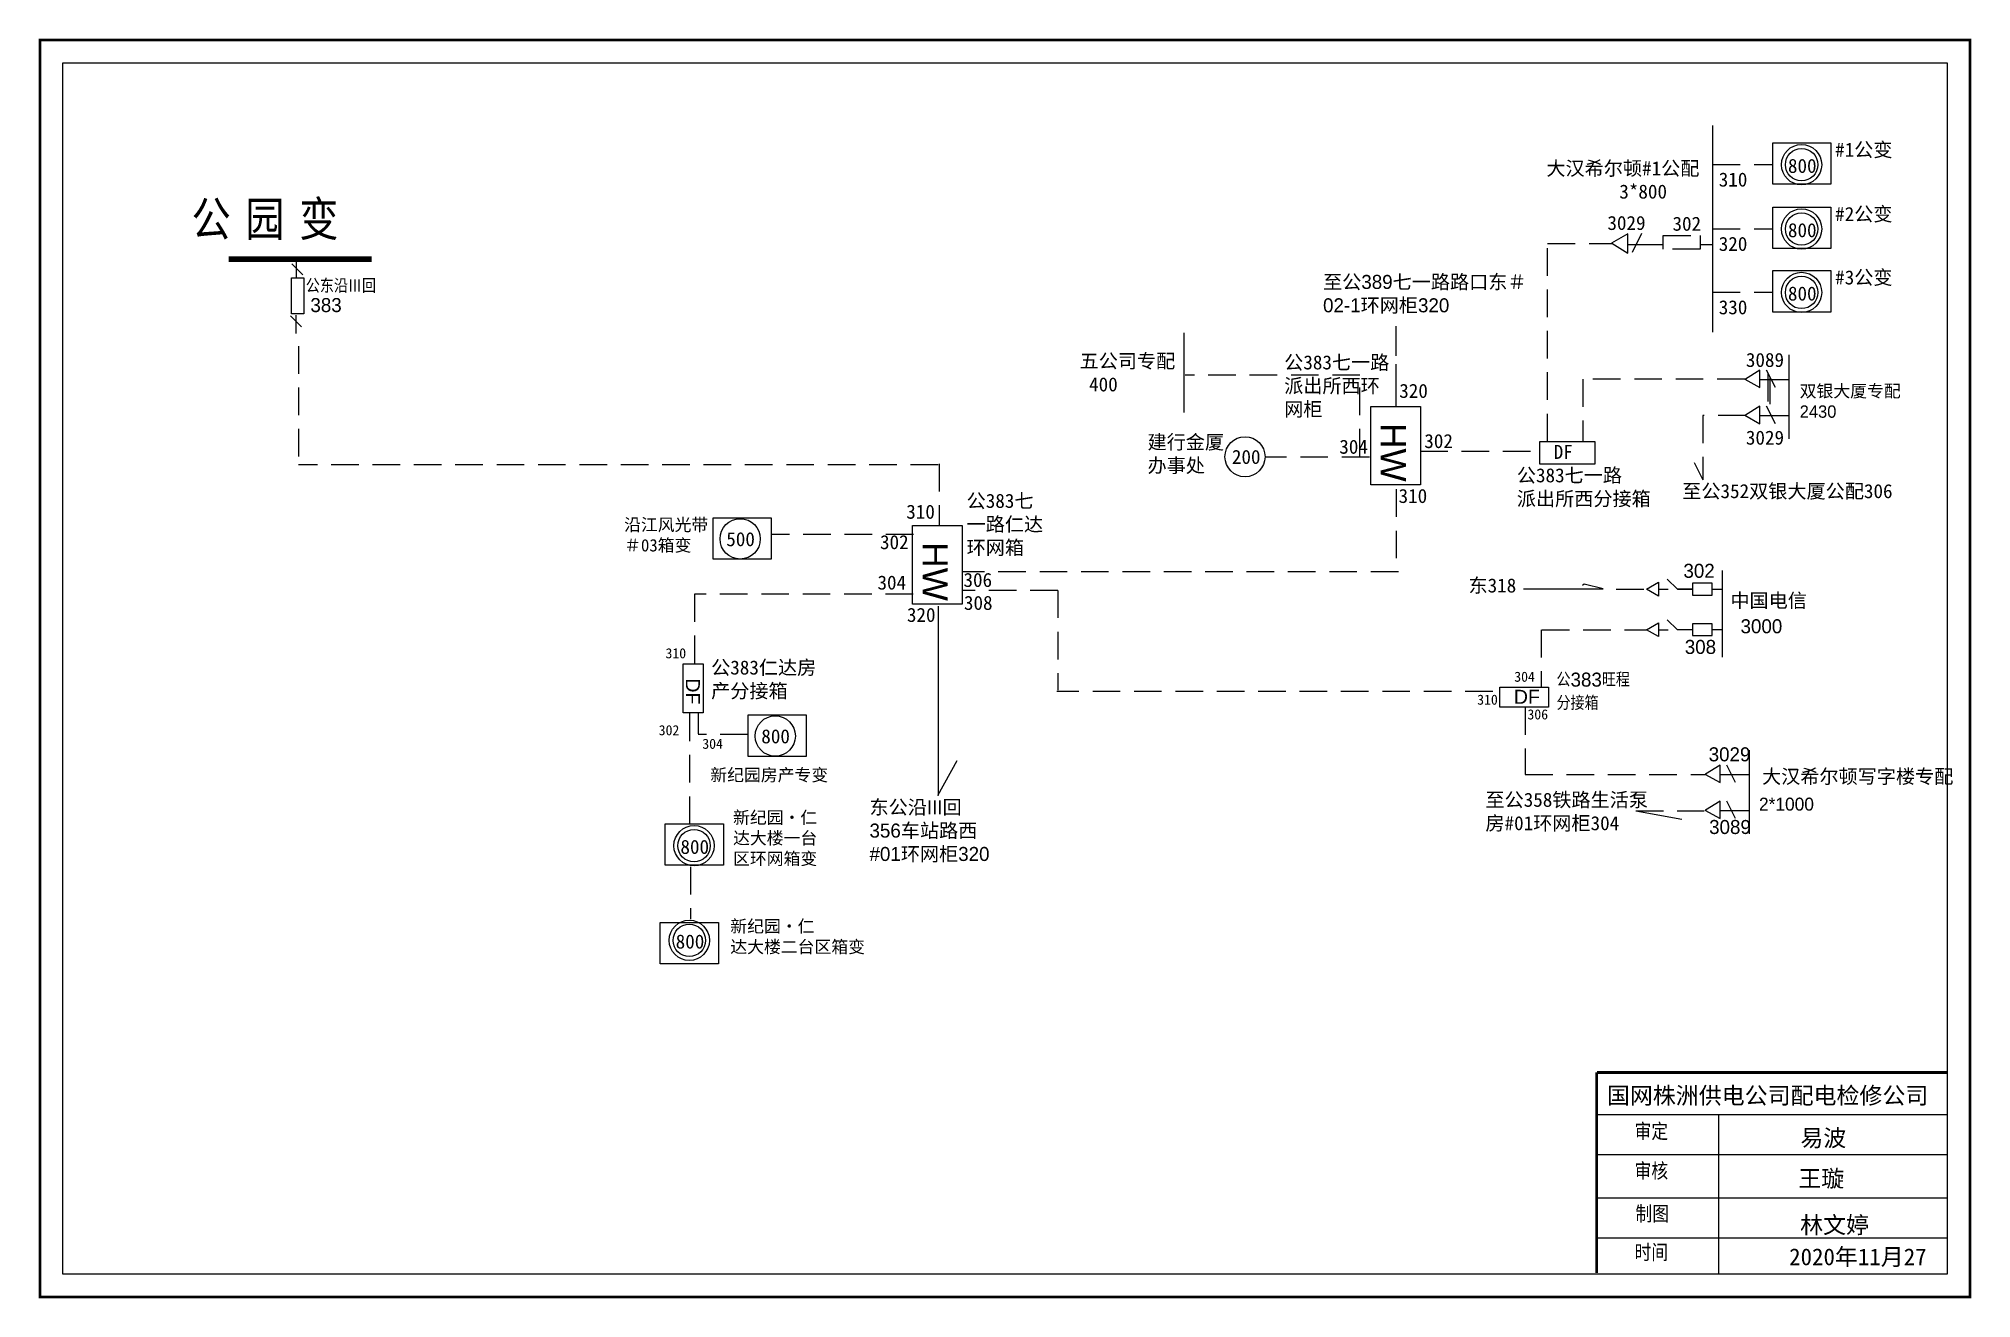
# Model space of a CAD drawing. Extents: x 0 to 344, y 0 to 224.
import ezdxf

# ---------------------------------------------------------------- set-up
doc = ezdxf.new("R2010")
doc.units = 0
doc.header["$LTSCALE"] = 0.774411
doc.linetypes.add('ACAD_ISO02W100', pattern=[15, 12, -3])
doc.linetypes.add('DASHED2', pattern=[9.525, 6.35, -3.175])
doc.layers.get('0').update_dxf_attribs({"linetype": 'CONTINUOUS'})
doc.layers.add('LAYER1', color=5, linetype='ACAD_ISO02W100')
doc.layers.add('Layer2', color=1, linetype='CONTINUOUS')
doc.styles.add('hztxt_txtstyle_0.00_0_0', font='', dxfattribs={"bigfont": 'hztxt.shx'})
doc.styles.add('hztxt_txtstyle_2.50_0_0', font='', dxfattribs={"height": 2.5, "bigfont": 'hztxt.shx'})
doc.styles.get("Standard").update_dxf_attribs({"font": '', "height": 2.5})
doc.styles.add('字体', font='', dxfattribs={"height": 2.5})
doc.styles.add('楷体_GB2312_txtstyle_2.50_0_0', font='', dxfattribs={"height": 2.5})
doc.styles.get('hztxt_txtstyle_0.00_0_0').set_extended_font_data('hztxt')
doc.styles.get('hztxt_txtstyle_2.50_0_0').set_extended_font_data('hztxt')
doc.styles.get('Standard').set_extended_font_data('楷体_GB2312')
doc.styles.get('字体').set_extended_font_data('SimSun')
doc.styles.get('楷体_GB2312_txtstyle_2.50_0_0').set_extended_font_data('楷体_GB2312')

msp = doc.modelspace()

# ---------------------------------------------------------------- linework, layer by layer
at = {"color": 0, "linetype": 'Continuous'}
for p, q in [((298.04, 208.71), (298.04, 171.93)), ((283.75, 186.19), (285.44, 189.57)), ((282.95, 185.97), (282.93, 189.43)), ((283.02, 187.55), (289.03, 187.55)), ((241.62, 167.69), (241.62, 172.99)), ((241.62, 158.78), (241.62, 166.2)), ((237.09, 158.68), (245.97, 158.68)), ((237.09, 144.68), (237.09, 158.68)), ((245.97, 158.68), (245.97, 144.68)), ((155.42, 137.43), (164.3, 137.43)), ((155.42, 123.43), (155.42, 137.43)), ((164.3, 137.43), (164.3, 123.43))]:
    msp.add_line(p, q, dxfattribs=at)
at = {"linetype": 'DASHED2'}
for p, q in [((298.04, 201.78), (308.56, 201.78)), ((298.04, 190.32), (308.56, 190.32)), ((298.04, 179.02), (308.56, 179.02)), ((235.18, 164.27), (204.05, 164.27)), ((235.18, 149.75), (235.18, 164.27)), ((307.89, 164.48), (307.9, 158.2)), ((308.23, 163.97), (308.24, 157.7)), ((115.7, 103.94), (115.7, 83.86)), ((117.2, 104.07), (117.2, 100.32)), ((126.06, 100.2), (117.2, 100.2)), ((115.85, 76.62), (115.85, 67.28))]:
    msp.add_line(p, q, dxfattribs=at)
at = {"color": 0, "linetype": 'DASHED2'}
for p, q in [((268.63, 152.46), (268.63, 187.73)), ((268.63, 187.73), (280.09, 187.73)), ((282.93, 189.43), (280.01, 187.74)), ((280.08, 187.74), (282.91, 185.99)), ((295.79, 187.52), (298.04, 187.52)), ((45.99, 169.42), (45.96, 148.27)), ((303.75, 163.52), (274.88, 163.52)), ((274.88, 163.52), (274.88, 152.55)), ((303.92, 157.06), (296.31, 157.06)), ((296.31, 157.06), (296.31, 145.67)), ((159.99, 148.27), (45.96, 148.27)), ((160.2, 148.45), (160.2, 137.48)), ((236.85, 149.66), (218.35, 149.66)), ((245.9, 150.72), (267.23, 150.72)), ((241.61, 143.9), (241.61, 129.79)), ((155.61, 135.83), (130.26, 135.83)), ((242.02, 129.22), (164.3, 129.22)), ((155.53, 125.23), (116.57, 125.23)), ((116.57, 125.23), (116.57, 112.78)), ((181.34, 125.9), (164.48, 125.9)), ((181.34, 125.9), (181.34, 108.14)), ((258.84, 107.88), (181.12, 107.88))]:
    msp.add_line(p, q, dxfattribs=at)
at = {"linetype": 'Continuous'}
for p, q in [((46.76, 182.1), (44.78, 184.08)), ((46.54, 172.87), (44.56, 174.84)), ((311.7, 152.9), (311.7, 167.84)), ((303.75, 163.55), (306.46, 162.03)), ((306.46, 165.12), (303.88, 163.55)), ((306.46, 162.03), (306.46, 165.12)), ((306.46, 163.48), (311.64, 163.48)), ((309.24, 162.03), (307.66, 165.12)), ((306.46, 158.69), (303.88, 157.12)), ((306.46, 155.6), (306.46, 158.69)), ((309.24, 155.6), (307.66, 158.69)), ((303.75, 157.12), (306.46, 155.6)), ((306.46, 157.05), (311.64, 157.05)), ((296.37, 145.56), (294.79, 148.65)), ((245.97, 144.68), (237.09, 144.68)), ((264.32, 126.17), (278.54, 126.17)), ((275.13, 127.02), (274.84, 126.74)), ((278.54, 126.17), (275.13, 127.02)), ((164.3, 123.43), (155.42, 123.43)), ((160.01, 123.07), (160.01, 89.36)), ((304.6, 82.52), (304.6, 97.45)), ((163.3, 95.55), (159.88, 89.28)), ((296.66, 93.16), (299.37, 91.65)), ((299.37, 94.74), (296.78, 93.16)), ((299.37, 91.65), (299.37, 94.74)), ((299.37, 93.1), (304.54, 93.1)), ((302.14, 91.65), (300.57, 94.74)), ((296.66, 86.73), (299.37, 85.22)), ((299.37, 88.31), (296.78, 86.73)), ((299.37, 85.22), (299.37, 88.31)), ((299.37, 86.67), (304.54, 86.67)), ((302.14, 85.22), (300.57, 88.31)), ((277.42, 32.48), (339.78, 32.48)), ((299.06, 32.47), (299.06, 4.14)), ((277.42, 25.38), (339.78, 25.38)), ((277.42, 17.63), (339.78, 17.63)), ((277.42, 10.52), (339.78, 10.52))]:
    msp.add_line(p, q, dxfattribs=at)
at = {"linetype": 'ACAD_ISO02W100'}
msp.add_line((45.62, 181.6), (45.62, 184.69), dxfattribs=at)
for p, q in [((45.53, 174.95), (45.53, 171.64)), ((291.8, 126.1), (289.92, 127.88)), ((299.71, 129.43), (299.71, 114.02)), ((286.24, 126.1), (288.39, 127.34)), ((288.39, 124.86), (286.24, 126.1)), ((288.39, 127.34), (288.39, 124.86)), ((288.39, 126.1), (290.12, 126.1)), ((288.39, 126.1), (289.79, 126.1)), ((294.56, 126.1), (291.8, 126.1)), ((291.8, 126.1), (294.43, 126.1)), ((297.93, 126.1), (299.71, 126.1)), ((291.8, 118.89), (289.92, 120.67)), ((286.24, 118.89), (288.39, 120.13)), ((288.39, 117.65), (286.24, 118.89)), ((288.39, 120.13), (288.39, 117.65)), ((288.39, 118.89), (289.79, 118.89)), ((288.39, 118.89), (290.12, 118.89)), ((294.43, 118.89), (291.8, 118.89)), ((297.93, 118.91), (299.71, 118.91))]:
    msp.add_line(p, q)
at = {"color": 0}
msp.add_line((203.76, 171.78), (203.76, 157.57), dxfattribs=at)
at = {"color": 7, "linetype": 'DASHED2'}
for p, q in [((264.62, 105.07), (264.62, 93.09)), ((264.62, 93.09), (296.78, 93.09)), ((284.35, 86.63), (296.5, 86.63))]:
    msp.add_line(p, q, dxfattribs=at)
at = {"color": 7}
msp.add_line((284.35, 86.63), (292.55, 85.12), dxfattribs=at)
at = {"linetype": 'Continuous', "const_width": 0.5}
msp.add_lwpolyline([(-0.08, 223.96), (343.9, 223.96), (343.9, -0.01), (-0.08, -0.01)], close=True, dxfattribs=at)
at = {"linetype": 'Continuous'}
for points in [[(3.97, 219.91), (339.85, 219.91), (339.85, 4.04), (3.97, 4.04)], [(308.74, 205.63), (319.12, 205.63), (319.12, 198.25), (308.74, 198.25)], [(308.74, 194.17), (319.12, 194.17), (319.12, 186.79), (308.74, 186.79)], [(308.74, 182.87), (319.12, 182.87), (319.12, 175.49), (308.74, 175.49)], [(119.88, 138.83), (130.26, 138.83), (130.26, 131.45), (119.88, 131.45)], [(114.57, 104.07), (114.57, 112.78), (118.12, 112.78), (118.12, 104.07)], [(260.1, 108.63), (268.81, 108.63), (268.81, 105.07), (260.1, 105.07)], [(126.12, 103.7), (136.5, 103.7), (136.5, 96.32), (126.12, 96.32)], [(111.34, 84.28), (121.72, 84.28), (121.72, 76.9), (111.34, 76.9)], [(110.46, 66.72), (120.84, 66.72), (120.84, 59.34), (110.46, 59.34)]]:
    msp.add_lwpolyline(points, close=True, dxfattribs=at)
at = {"color": 0, "linetype": 'DASHED2'}
msp.add_lwpolyline([(289.23, 189.16), (295.79, 189.16), (295.79, 186.7), (289.23, 186.7)], close=True, dxfattribs=at)
at = {"linetype": 'Continuous'}
for points, const_width in [([(33.51, 184.89), (59.04, 184.89)], 1), ([(277.38, 39.99), (277.38, 4.26)], 0.5), ([(277.42, 39.99), (339.78, 39.99)], 0.5)]:
    msp.add_lwpolyline(points, dxfattribs=dict(at, const_width=const_width))
at = {"linetype": 'ACAD_ISO02W100'}
msp.add_lwpolyline([(46.94, 175.2), (44.74, 175.2), (44.74, 181.6), (46.94, 181.6)], close=True, dxfattribs=at)
at = {"color": 0, "linetype": 'ByBlock'}
msp.add_lwpolyline([(267.23, 152.45), (277.06, 152.45), (277.06, 148.37), (267.23, 148.37)], close=True, dxfattribs=at)
for points in [[(297.93, 125.05), (297.93, 127.15), (294.43, 127.15), (294.43, 125.05)], [(297.93, 117.86), (297.93, 119.96), (294.43, 119.96), (294.43, 117.86)]]:
    msp.add_lwpolyline(points, close=True)
at = {"linetype": 'Continuous'}
for centre, radius in [((313.89, 201.75), 3.59), ((313.89, 201.75), 2.89), ((313.89, 190.29), 3.59), ((313.89, 190.29), 2.89), ((313.89, 178.99), 3.59), ((313.89, 178.99), 2.89), ((124.71, 135.07), 3.59), ((130.96, 99.94), 3.59), ((116.49, 80.4), 3.59), ((116.49, 80.4), 2.89), ((115.64, 63.53), 3.59), ((115.64, 63.53), 2.89)]:
    msp.add_circle(centre, radius, dxfattribs=at)
at = {"color": 0, "linetype": 'Continuous'}
msp.add_circle((214.69, 149.7), 3.57, dxfattribs=at)
at = {"layer": 'LAYER1', "color": 7, "linetype": 'DASHED2'}
for p, q in [((280.84, 126.1), (286.24, 126.1)), ((267.5, 118.85), (267.5, 108.74)), ((267.58, 118.89), (286.24, 118.89))]:
    msp.add_line(p, q, dxfattribs=at)

# ---------------------------------------------------------------- texts
for s, p in [('800', (311.46, 200.29)), ('800', (311.46, 188.83)), ('800', (311.46, 177.54)), ('500', (122.23, 133.77)), ('800', (128.47, 98.64)), ('800', (114.06, 78.94)), ('800', (113.21, 62.07))]:
    msp.add_text(s, height=2.5).set_placement(p)
at = {"style": 'hztxt_txtstyle_2.50_0_0'}
msp.add_text('3000', height=2.5, dxfattribs=at).set_placement((303.01, 118.25))
at = {"color": 0, "linetype": 'DASHED2', "char_height": 2.5, "attachment_point": 1, "style": 'hztxt_txtstyle_0.00_0_0'}
for s, insert, width in [('{\\fSimSun|b0|i0|c134|p2;#1公变}', (319.87, 205.67), 29.587), ('{\\fSimSun|b0|i0|c134|p2;大汉希尔顿#1公配}', (268.41, 202.35), 29.587), ('{\\fSimSun|b0|i0|c134|p2;310}', (299.12, 200.35), 6.5053), ('{\\fSimSun|b0|i0|c134|p2;3*800}', (281.4, 198.21), 24.398), ('{\\fSimSun|b0|i0|c134|p2;#2公变}', (319.87, 194.21), 29.587), ('{\\fSimSun|b0|i0|c134|p2;3029}', (279.28, 192.62), 6.5053), ('{\\fSimSun|b0|i0|c134|p2;302}', (290.88, 192.48), 6.5053), ('{\\fSimSun|b0|i0|c134|p2;320}', (299.12, 188.89), 6.5053), ('{\\fSimSun|b0|i0|c134|p2;#3公变}', (319.87, 182.91), 29.587), ('{\\fSimSun|b0|i0|c134|p2;至公}389{\\fSimSun|b0|i0|c134|p2;七一路路口东＃}02-1{\\fSimSun|b0|i0|c134|p2;环网柜}320', (228.6, 182.11), 37.6755), ('{\\fSimSun|b0|i0|c134|p2;330}', (299.12, 177.59), 6.5053), ('{\\fSimSun|b0|i0|c134|p2;五公司专配\\P 400 }', (185.2, 168.02), 35.4536), ('{\\fSimSun|b0|i0|c134|p2;公383七一路派出所西环网柜}', (221.67, 167.77), 18.8603), ('{\\fSimSun|b0|i0|c134|p2;建行金厦}\\P{\\fSimSun|b0|i0|c134|p2;办事处}', (197.32, 153.57), 25.4231), ('{\\fSimSun|b0|i0|c134|p2;200}', (212.35, 150.93), 6.5053), ('{\\fSimSun|b0|i0|c134|p2;公383七一路\\P派出所西分接箱}', (263.14, 147.65), 52.4444), ('{\\fSimSun|b0|i0|c134|p2;至公352双银大厦公配306}', (292.62, 144.83), 52.4444), ('{\\fSimSun|b0|i0|c134|p2;东318}', (254.52, 128.02), 52.4444), ('{\\fSimSun|b0|i0|c134|p2;中国电信}', (301.2, 125.34), 52.4444), ('{\\fSimSun|b0|i0|c134|p2;大汉希尔顿写字楼专配}', (306.84, 93.99), 52.4444), ('{\\fSimSun|b0|i0|c134|p2;至公358铁路生活泵房#01环网柜304}', (257.54, 89.83), 29.0833)]:
    msp.add_mtext(s, dxfattribs=dict(at, insert=insert, width=width))
at = {"linetype": 'Continuous', "attachment_point": 1}
for s, insert, char_height, width, style in [('公 园 变', (26.91, 195.34), 7, 84.2154, 'hztxt_txtstyle_0.00_0_0'), ('公东沿Ⅲ回', (47.3, 181.4), 2.5, 56.65, 'hztxt_txtstyle_0.00_0_0'), ('383', (48.11, 177.98), 2.5, 5.6554, 'hztxt_txtstyle_0.00_0_0'), ('{\\fSimSun|b0|i0|c134|p2;公}383{\\fSimSun|b0|i0|c134|p2;七一路仁达环网箱}', (165.07, 143.1), 2.5, 15.0786, '楷体_GB2312_txtstyle_2.50_0_0'), ('{\\fSimSun|b0|i0|c134|p2;310}', (242.06, 143.97), 2.5, 17.1316, 'hztxt_txtstyle_0.00_0_0'), ('{\\H0.88x;沿江风光带＃03箱变}', (104.02, 138.7), 2.5, 15.5552, '字体'), ('{\\fSimSun|b0|i0|c134|p2;310}', (154.31, 141.16), 2.5, 17.1316, 'hztxt_txtstyle_0.00_0_0'), ('{\\H0.88x;新纪园房产专变}', (119.39, 94.11), 2.5, 31.3333, '字体'), ('{\\H0.88x;新纪园·仁\\P达大楼一台\\P区环网箱变}', (123.44, 86.53), 2.5, 29.9792, '字体'), ('{\\fSimSun|b0|i0|c134|p2;东公沿}III{\\fSimSun|b0|i0|c134|p2;回}356{\\fSimSun|b0|i0|c134|p2;车站路西}#01{\\fSimSun|b0|i0|c134|p2;环网柜}320', (147.76, 88.51), 2.5, 21.5437, 'hztxt_txtstyle_0.00_0_0'), ('{\\H0.88x;新纪园·仁\\P达大楼二台区箱变}', (122.95, 67.15), 2.5, 29.9792, '字体'), ('国网株洲供电公司配电检修公司', (279.19, 37.38), 3, 82.0179, '字体'), ('审定', (284.11, 30.92), 3, 23.4615, 'hztxt_txtstyle_0.00_0_0'), ('易波', (313.67, 29.82), 3, 23.4615, '字体'), ('审核', (284.11, 23.86), 3, 23.4615, 'hztxt_txtstyle_0.00_0_0'), ('王璇', (313.31, 22.6), 3, 33.0539, '字体'), ('制图', (284.28, 16.24), 3, 23.4615, 'hztxt_txtstyle_0.00_0_0'), ('林文婷', (313.63, 14.31), 3, 60.45, '字体'), ('时间', (284.11, 9.35), 3, 23.4615, 'hztxt_txtstyle_0.00_0_0'), ('2020年11月27', (311.67, 8.64), 3, 27.2667, '字体')]:
    msp.add_mtext(s, dxfattribs=dict(at, insert=insert, char_height=char_height, width=width, style=style))
at = {"color": 0, "linetype": 'Continuous', "char_height": 2.5, "attachment_point": 1}
for s, insert, width, style in [('{\\fSimSun|b0|i0|c134|p2;320}', (242.18, 162.7), 17.1316, 'hztxt_txtstyle_0.00_0_0'), ('{\\fSimSun|b0|i0|c134|p2;304}', (231.49, 152.74), 17.1316, 'hztxt_txtstyle_0.00_0_0'), ('{\\fSimSun|b0|i0|c134|p2;302}', (246.64, 153.75), 17.1316, 'hztxt_txtstyle_0.00_0_0'), ('{\\fSimSun|b0|i0|c134|p2;DF }', (269.71, 151.82), 17.1316, 'hztxt_txtstyle_0.00_0_0'), ('{\\fSimSun|b0|i0|c134|p2;302}', (149.63, 135.74), 17.1316, 'hztxt_txtstyle_0.00_0_0'), ('{\\fSimSun|b0|i0|c134|p2;304}', (149.18, 128.54), 17.1316, 'hztxt_txtstyle_0.00_0_0'), ('{\\fSimSun|b0|i0|c134|p2;306}', (164.51, 129.01), 17.1316, 'hztxt_txtstyle_0.00_0_0'), ('{\\fSimSun|b0|i0|c134|p2;308}', (164.59, 124.92), 17.1316, 'hztxt_txtstyle_0.00_0_0'), ('{\\fSimSun|b0|i0|c134|p2;320}', (154.43, 122.78), 17.1316, 'hztxt_txtstyle_0.00_0_0'), ('{\\fKaiTi_GB2312|b0|i0|c134|p32;\\H0.72x;310}', (111.4, 115.59), 16.0595, '字体'), ('{\\fKaiTi_GB2312|b0|i0|c134|p32;\\H0.72x;304}', (262.68, 111.41), 16.0595, 'hztxt_txtstyle_0.00_0_0'), ('{\\fKaiTi_GB2312|b0|i0|c134|p32;\\H0.72x;310}', (256.07, 107.32), 16.0595, 'hztxt_txtstyle_0.00_0_0'), ('{\\fArial|b0|i0|c0|p32;DF}', (262.6, 108.18), 16.0595, 'hztxt_txtstyle_0.00_0_0'), ('{\\fKaiTi_GB2312|b0|i0|c134|p32;\\H0.72x;306}', (265.03, 104.7), 16.0595, 'hztxt_txtstyle_0.00_0_0'), ('{\\fKaiTi_GB2312|b0|i0|c134|p32;\\H0.72x;302}', (110.19, 101.88), 16.0595, '字体'), ('{\\fKaiTi_GB2312|b0|i0|c134|p32;\\H0.72x;304}', (117.96, 99.46), 16.0595, '字体')]:
    msp.add_mtext(s, dxfattribs=dict(at, insert=insert, width=width, style=style))
at = {"linetype": 'DASHED2', "insert": (313.55, 162.52), "char_height": 2.5, "width": 35.4536, "attachment_point": 1, "style": 'hztxt_txtstyle_0.00_0_0'}
msp.add_mtext('{\\fSimSun|b0|i0|c134|p2;\\H0.88x;双银大厦专配\\f\uffbfﾬￌﾣﾤ_GB2312|b0|i0|c134|p49;\\P2430}', dxfattribs=at)
at = {"color": 0, "linetype": 'DASHED2', "char_height": 4.4937, "width": 11.6932, "attachment_point": 1, "rotation": 270, "style": 'hztxt_txtstyle_0.00_0_0'}
for insert in [(243.38, 155.72), (161.71, 134.47)]:
    msp.add_mtext('{\\fArial|b0|i0|c0|p32;HW}', dxfattribs=dict(at, insert=insert))
at = {"char_height": 2.5, "attachment_point": 1}
for s, insert, width, style in [('公383仁达房产分接箱', (119.53, 113.4), 19.4208, '字体'), ('公383旺程分接箱', (270.21, 111.24), 14.8371, 'hztxt_txtstyle_0.00_0_0')]:
    msp.add_mtext(s, dxfattribs=dict(at, insert=insert, width=width, style=style))
at = {"color": 0, "linetype": 'Continuous', "insert": (117.53, 110.22), "char_height": 2.5, "width": 16.0595, "attachment_point": 1, "rotation": 270, "style": '字体'}
msp.add_mtext('{\\fArial|b0|i0|c0|p32;DF}', dxfattribs=at)
at = {"color": 7, "linetype": 'DASHED2', "insert": (306.3, 88.96), "char_height": 2.31, "width": 5.784, "attachment_point": 1, "style": 'hztxt_txtstyle_0.00_0_0'}
msp.add_mtext('2*1000', dxfattribs=at)
at = {"layer": 'Layer2', "color": 7, "linetype": 'Continuous', "char_height": 2.5, "width": 3.6015, "attachment_point": 1, "style": 'hztxt_txtstyle_0.00_0_0'}
for s, insert in [('{\\fSimSun|b0|i0|c134|p2;3089}', (303.96, 168.21)), ('{\\fSimSun|b0|i0|c134|p2;3029}', (303.96, 154.36)), ('302', (292.83, 130.63)), ('308', (293.07, 117.07)), ('3029', (297.33, 97.93)), ('3089', (297.41, 84.98))]:
    msp.add_mtext(s, dxfattribs=dict(at, insert=insert))

doc.saveas('drawing.dxf')
